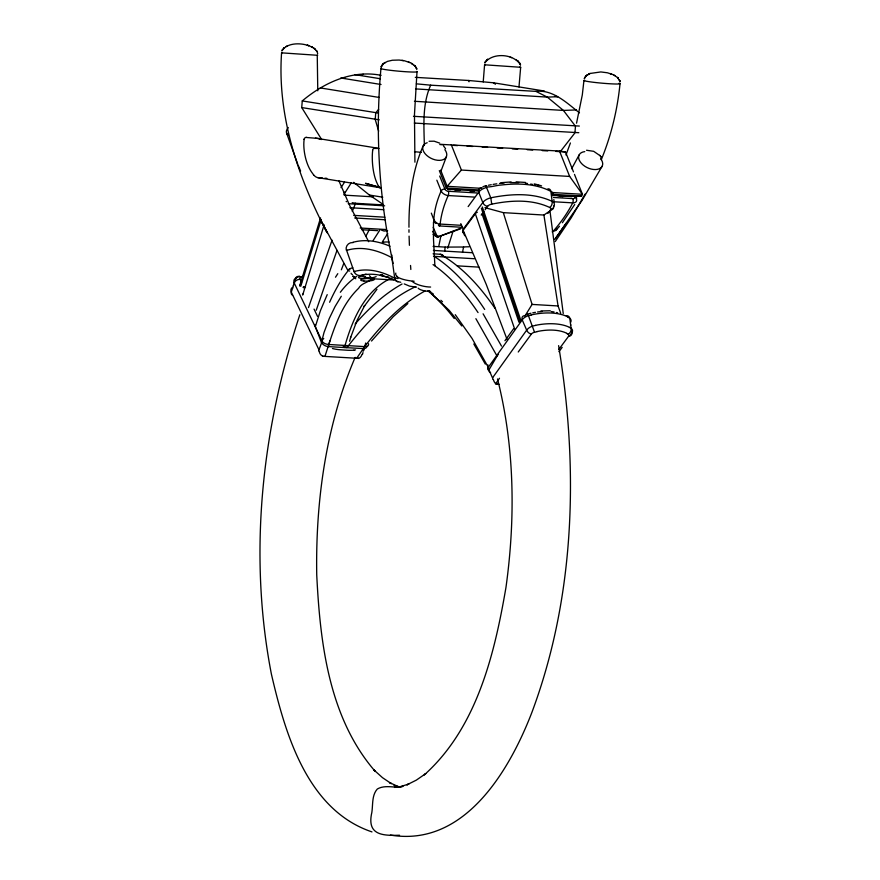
<?xml version="1.0" encoding="UTF-8"?>
<svg xmlns="http://www.w3.org/2000/svg" width="880" height="880" viewBox="0 0 880 880"><rect width="100%" height="100%" fill="white"/><g stroke="black" fill="none" stroke-linecap="round" stroke-linejoin="round"><path stroke-width="1.32" d="M433.477 222.057L433.477 238.854L434.885 265.727M547.943 213.378L550.495 209.902A4.609 3.421 36.2 0 0 553.652 206.69A9.13 5.093 -10.1 0 0 552.112 201.344C532.983 192.478 510.95 193.754 490.776 197.813A9.13 4.532 -17.8 0 0 482.812 202.521L463.265 229.13L463.287 232.463M282.04 52.756L281.578 52.8C277.123 115.896 298.089 177.628 327.129 232.771L320.738 220.132L348.029 270.71M317.251 55.187L317.779 90.805M369.457 275.715C376.145 281.457 361.999 281.479 358.655 288.244C339.691 306.482 332.915 332.255 324.918 356.4A6.556 3.674 22.7 0 1 323.004 356.037M527.626 313.489L534.545 332.266L537.053 331.694M436.843 180.191L441.155 190.993A138.468 90.805 -21.8 0 0 433.818 219.56L433.807 220.572A9.647 5.984 -24.2 0 0 433.972 221.155L433.983 221.199A10.087 6.259 -24.1 0 0 434.346 222.002L435.006 222.728A6.666 4.18 -20.9 0 0 435.985 223.509M380.941 68.519C375.089 133.617 379.093 199.562 393.107 263.406M485.276 64.724L484.583 64.768L483.219 81.917M321.695 139.579L301.73 107.569L302.258 100.925C324.027 82.621 352.165 69.608 381.117 75.328M417.01 71.709L414.469 114.543L414.92 162.184M519.673 67.067L520.663 67.287L518.98 86.966M365.706 343.013L364.683 346.599L356.664 358.27L324.918 356.4M583.946 80.487L582.296 94.963L576.543 123.167M444.675 251.196L445.159 247.104L463.584 247.005A282.414 123.805 -73.3 0 1 469.029 246.796M439.626 225.83A6.16 1.496 80.7 0 0 440.165 224.191L440.143 224.07A154.671 101.431 -21.8 0 1 448.206 195.536A3.014 1.243 -86.6 0 0 448.415 191.301A3.003 1.837 25.7 0 1 444.873 189.002L439.692 176.044M620.026 83.677C617.441 109.736 611.248 135.476 601.282 159.709M440.957 235.631L438.79 246.224M372.68 150.447C371.723 157.586 372.218 173.492 377.443 184.03A17.864 11.803 -83.5 0 0 378.07 185.317L378.246 185.636M462.484 252.384L463.584 247.005M381.183 67.144L383.394 63.69L387.442 61.402L392.37 60.236L399.124 60.038L404.701 60.841L410.751 62.931L415.162 66.154L416.878 69.355M304.161 139.37C302.819 148.093 305.305 164.164 312.664 173.558A17.864 17.82 -53 0 0 313.643 174.911L313.918 175.241M295.548 278.212A8.063 5.137 20.5 0 0 294.305 283.03L291.28 292.105L318.978 349.822L321.618 342.727A6.05 3.839 27.2 0 0 327.316 346.456L328.295 346.588L329.879 340.802M328.295 346.588L344.432 347.545C351.703 321.662 363.286 293.04 388.179 279.653M294.25 283.03L321.992 340.912L321.42 342.562L324.005 332.552L329.318 318.417L335.049 306.57L341.308 296.252M321.244 341.957L315.348 326.645L320.364 310.794L327.217 294.635M350.559 337.843L350.79 336.996L349.58 341.253M293.337 285.527L293.513 284.966M302.676 295.097L324.137 224.785M294.195 282.722L294.371 282.161M320.551 217.899L299.651 286L301.532 282.469M300.784 286.264L321.277 219.472M294.888 280.478L296.164 277.937M453.024 231.341L447.7 248.292M299.849 314.732C261.624 429.759 248.215 554.653 271.414 674.201C285.285 733.997 307.219 810.073 371.987 831.908M308.484 307.582L332.068 240.152M316.25 310.211L336.996 250.382M489.027 369.787L497.497 355.355A6.05 3.487 -16.8 0 1 498.443 354.464M350.988 336.556L357.027 320.452L364.661 305.58L364.1 306.482L376.959 289.256M441.166 170.599L446.424 156.629M485.067 62.535C492.899 52.173 514.173 53.768 520.531 64.999M570.416 142.978L565.972 154.968M484.869 63.063L485.683 61.336L485.155 62.282M341.363 269.797L343.673 263.736M579.469 112.86C567.017 103.125 553.003 89.353 535.953 91.377L430.683 85.173C422.235 104.06 423.918 125.356 424.358 145.486M423.049 146.102C412.049 171.589 408.782 199.683 408.969 227.238M352.286 211.376L355.586 203.291L383.548 204.93M281.897 51.007C288.981 38.654 316.536 44.044 317.669 53.746M355.146 357.368C325.908 425.678 315.513 500.907 316.734 574.827C320.1 642.961 328.834 717.948 375.287 771.463L373.978 770.011L382.503 777.678L391.358 783.64L389.466 782.551L398.552 786.731M584.298 78.672L586.212 75.779L590.04 73.469L600.831 71.94L607.442 72.787L613.272 74.734L617.518 77.506L619.828 81.147L619.487 80.234M584.419 78.386L584.672 77.803M560.164 196.449L581.614 196.009L582.439 194.293L574.475 174.372M328.889 344.498L364.683 346.599M579.15 154.891L571.681 168.718M602.162 166.221L581.922 200.607L555.401 238.535M365.937 236.071L369.116 230.054M435.116 235.719L437.514 237.072L438.174 235.884M585.09 194.106L571.219 217.811L555.258 241.56M497.024 356.015L475.882 318.67M574.717 204.501L562.375 222.739M344.168 192.995L344.729 192.06M343.761 194.755L351.395 182.633M524.92 316.03L532.092 304.414L503.316 212.641L484.935 207.647M373.175 240.471L379.951 229.889M341.011 187.627L344.52 182.204M382.459 241.725L387.728 233.563M335.489 277.233L337.799 273.669M363.099 351.263L363.473 350.713M363.847 350.163L364.221 349.613M499.488 378.257L495.506 383.966A6.556 3.245 -12.8 0 0 497.266 384.208L496.672 382.954M485.551 61.556L486.035 60.885M560.373 231.693L566.698 222.882L554.642 239.558M504.933 340.725L513.59 328.79M468.149 206.591L478.687 192.192A9.196 4.576 -17.8 0 1 484.715 188.056A8.536 4.235 -17.8 0 1 486.552 187.484M518.243 352L531.366 334.081M464.2 233.453A5.995 3.025 -13.2 0 1 463.144 230.263L475.321 213.697A4.554 2.299 -13.2 0 1 477.345 212.223M481.206 215.05L483.813 211.497M485.111 209.737L487.652 206.272A4.609 2.321 -13.2 0 1 491.744 204.149C510.818 200.266 531.685 199.001 549.736 207.482A4.609 2.332 -13.2 0 1 550.495 209.902M551.43 209.792L552.574 208.241M522.225 319.88L487.993 367.752L492.503 377.872L526.669 330.154L522.225 319.88A8.063 4.103 -19.5 0 1 528.011 315.788L531.19 315.04M571.604 330.924L571.879 332.827A4.642 3.619 30.2 0 1 568.546 336.314L558.899 349.338M570.658 334.477L571.879 332.827M558.954 351.681L562.188 347.347M367.026 346.269A6.05 3.85 26.9 0 1 363.902 348.612L346.841 347.688C365.574 323.631 387.332 299.706 415.657 286.671M363.044 348.634C380.116 326.436 399.96 304.711 424.941 291.016M560.813 151.008L574.948 132.858L575.465 126.214L563.42 110.429L547.294 97.108L535.953 91.377M371.525 341.022L393.195 316.723L407.847 303.567M378.653 109.296L375.738 112.805L375.221 119.449L378.664 131.153M553.564 230.824L553.619 230.758A154.671 101.431 -21.8 0 0 572.748 202.884M556.413 229.768L559.493 226.237M552.365 192.511L582.439 194.293L569.657 176.44L461.406 170.06L447.117 186.307L446.292 188.034L449.713 189.519M355.124 324.016C368.698 308.517 383.977 294.118 402.061 283.998M503.316 212.641L543.906 215.039L548.966 211.607M295.625 278.267A4.741 3.608 58.6 0 1 300.751 277.189L303.127 276.045M286.946 46.068L286.088 46.475M296.747 277.64L297.561 277.266M589.699 73.623L588.841 73.997L590.04 73.469M433.081 234.355L437.514 237.072L461.417 227.953M432.542 231.429L437.514 237.072L460.625 228.8M317.702 55.308L281.666 52.855M376.134 276.595C370.447 279.565 346.555 279.213 366.08 274.109M359.579 75.317L363.341 74.283M528.902 313.731L530.97 313.225M534.545 332.266L534.281 332.332A4.114 2.079 -13.2 0 0 531.366 334.081A4.642 3.256 41.7 0 1 526.768 330.165A8.019 4.059 -19.3 0 1 532.796 325.996L535.524 325.413M387.618 230.692L384.076 231.044L381.469 230.131M374.198 148.445L378.818 148.445M482.801 186.945A4.598 2.321 -13.2 0 1 485.694 185.823L486.618 185.625M485.694 185.823C486.101 188.727 496.32 185.152 501.061 185.031C518.122 183.106 536.646 183.48 551.991 191.994A9.196 5.137 -10.2 0 1 552.805 195.811M532.752 312.829L535.447 312.312M488.477 185.24L491.249 184.712M358.38 358.171L358.424 358.16A6.556 3.729 23.3 0 1 356.675 358.292M429.066 141.273L434.148 141.185L439.747 143.143M355.553 349.899L353.87 350.141M493.097 184.393L496.771 183.821M402.831 786.423L399.344 786.962L408.87 784.003L406.857 784.861L416.361 780.109L425.744 773.608L424.259 774.906C476.883 727.76 494.45 654.456 505.956 587.477C515.57 518.298 514.701 446.908 497.508 378.95M537.559 311.971L542.355 311.443M520.663 67.287L484.583 64.79M394.526 787.413L402.644 786.412M499.521 183.447L504.185 182.963M302.951 287.276L305.525 286.99M306.372 137.478L318.241 138.435A9.229 9.207 -53 0 1 318.78 138.556L318.934 138.6M500.951 182.699L511.137 181.94M586.52 150.26L593.681 151.316L600.127 155.738M540.848 310.992L550.253 310.761M399.553 835.23C382.261 835.824 366.575 835.065 371.855 812.372C373.032 804.595 371.712 795.212 377.333 789.008C383.757 785.246 391.633 787.094 398.695 787.27M344.762 77.847L340.846 78.001L381.051 84.502M576.51 109.923L563.42 110.429L414.436 101.277M579.348 126.06L413.479 116.303M578.82 132.704L414.304 123.068M510.323 182.589L518.639 182.622M440.726 144.331L559.515 151.052L565.521 151.965L573.485 171.886M381.414 187.858L365.519 183.304L380.358 187.715M560.109 196.119L572.077 196.504L552.618 195.36M516.087 181.874L525.536 182.435M416.482 287.155L409.552 286.132L404.228 283.899M553.696 230.769L553.619 230.758A6.16 3.685 -71.2 0 1 552.178 231.902M344.498 347.545L345.378 347.523A6.105 3.872 27 0 0 346.368 347.336L347.149 347.006A6.05 3.839 27.2 0 0 347.402 346.852M415.294 77.352L468.622 80.487L493.35 82.775L544.511 91.047M439.769 144.551L443.872 144.793M453.442 145.365L457.545 145.607M467.104 146.168L472.571 146.487M482.141 147.048L487.608 147.378M497.178 147.939L502.645 148.258M512.215 148.83L517.682 149.149M527.252 149.71L532.719 150.04M542.289 150.601L547.756 150.92M555.951 151.404L565.521 151.965M481.283 188.331L447.117 186.307L440.649 170.126M479.094 189.959L446.292 188.034L439.318 170.599M551.54 194.238L581.614 196.009M478.698 190.993L447.579 189.167L450.67 189.629M454.96 190.245L459.943 190.454M469.986 191.136L474.089 191.378M448.426 191.279L476.949 192.962M553.465 197.472L572.913 198.616A3.003 1.837 25.7 0 0 574.772 196.658A2.97 1.947 -21.8 0 1 576.433 198.968A5.995 3.685 25.7 0 1 572.693 202.862L554.554 201.806M474.188 197.076L448.261 195.547A5.995 3.685 25.7 0 1 441.177 190.993M344.531 195.151L373.252 196.845M348.205 203.687L384.659 205.832M349.888 207.702L383.724 209.693M353.661 215.369L384.846 217.206M354.651 217.965L385.385 219.769M440.143 224.07L460.966 225.302M439.285 225.94L462.209 227.293M360.195 228.008L386.21 229.537M377.718 230.67L361.724 229.724M433.103 246.389L445.159 247.104M433.4 250.437L472.263 252.725M433.092 253.792L441.045 254.342A6.061 5.269 -56 0 1 443.3 255.651M433.499 256.322L474.397 258.731M457.215 265.848L479.028 267.135M393.514 279.983L369.105 278.553L360.162 275.572A6.457 6.413 6.8 0 1 353.991 271.612M532.092 304.414L558.074 305.954L560.703 313.324M497.233 384.252L499.213 384.373M440.154 254.21C462.792 267.124 480.458 287.155 495.066 308.44M346.753 347.677L345.851 347.556A6.105 3.872 27.1 0 1 344.674 347.237L343.673 346.83A6.05 3.85 27.1 0 1 343.222 346.61M390.445 835.076C464.255 847.418 509.278 770.924 531.773 712.712C575.421 596.068 578.71 467.555 558.613 345.653M322.498 178.024L317.911 177.65L380.644 187.792M324.852 178.2L326.865 178.354M416.361 83.842L430.683 85.173M415.558 88.902L547.294 97.108L557.744 96.712L555.06 96.272M378.433 113.058L302.258 100.925M379.258 119.823L301.73 107.569M414.502 151.712L421.333 152.35M551.188 311.542L554.081 311.96M355.168 203.247L355.278 203.258A4.235 2.431 23.4 0 0 355.586 203.291M525.393 183.194L527.549 183.491M317.878 177.639L317.658 177.606A6.622 6.611 -53 0 1 314.138 175.395M403.491 60.599L401.94 60.335M354.794 74.613L380.369 78.749M320.254 87.923L379.335 97.471M315.447 138.116L378.631 148.324M353.683 182.336L369.391 195.041L382.789 197.208M354.86 203.192L352.198 202.664M556.402 195.316L562.903 196.614M530.684 184.041L532.719 184.47M383.537 242.462L382.316 242.209A282.414 119.108 80.2 0 1 389.059 242.011M360.162 275.583A239.151 95.084 70.9 0 1 397.947 281.699L400.741 282.271M398.013 278.564L394.658 277.849L391.864 257.697A265.177 105.82 71.4 0 0 346.643 250.404L353.936 271.271L355.223 271.645M332.453 348.535L335.126 349.118A37.213 21.219 23.2 0 0 339.24 349.69L347.237 350.229A43.901 25.036 23.2 0 0 353.892 350.185M534.226 183.865L538.252 184.888M394.02 785.477L400.631 787.182M556.479 312.488L557.612 312.796M534.699 184.943L535.656 185.207M346.522 250.041L347.248 250.261M510.191 57.2L511.621 57.629M387.849 277.321L380.611 275.462L381.238 275.286A249.491 105.072 79.9 0 1 382.679 275.187M538.824 185.042L541.607 185.911M353.375 242.55L352.77 242.363A271.623 108.724 71.8 0 1 390.005 246.213M537.966 185.878L538.626 186.098M408.419 61.93L409.75 62.469M569.404 327.415L571.065 328.273A8.019 4.598 -10.4 0 1 571.824 332.816M566.665 333.443L568.161 334.246A4.103 2.068 -13.2 0 1 568.524 336.27M567.985 317.207L569.8 318.285A8.063 4.642 -10.5 0 1 570.57 322.41M355.201 277.332L352.946 276.001M614.13 75.152L614.966 75.625M515.9 59.543L516.747 60.093M493.35 82.775L495.462 84.216M369.391 195.041L382.47 203.951M429.187 290.939L431.211 292.391M432.212 293.139L433.224 293.909M355.773 278.784L352.902 276.276M431.937 293.986L449.207 310.376L461.802 325.985M440.858 300.278L442.519 301.796M443.641 146.124L445.566 148.687M599.775 155.331L601.392 157.41L600.809 156.563M455.268 314.677L471.999 338.349L489.324 369.127M483.098 313.808L501.49 346.082M473.803 343.959L485.32 364.111M368.709 241.714L349.833 205.865L338.855 180.73M317.493 316.316L314.05 309.089M303.633 286.88L304.513 288.75M300.729 277.211A4.114 2.343 23.1 0 0 300.168 279.378L301.026 281.259M463.144 230.263L486.233 284.361L507.254 339.944M460.79 223.619L463.265 229.13M433.18 227.337L437.514 237.072M298.177 165.22L300.597 171.006M486.552 187.484L490.776 197.813L491.744 204.149M559.515 151.052L569.657 176.44M575.553 196.801L576.422 198.968M451.253 144.672L461.406 170.06M315.348 326.645L315.15 325.919A6.05 3.839 27.2 0 1 315.15 324.841M478.687 192.192L482.801 202.521M297.693 164.065L286.55 132.99M431.332 213.125L433.763 219.56M619.399 79.992L619.828 81.147M482.086 214.071L518.958 322.201M475.321 213.697L514.822 329.549M482.306 206.932L520.905 320.54M481.349 208.241L519.948 321.849M468.622 80.487L469.018 81.774M619.762 80.905L619.982 81.851M543.906 215.039L558.074 305.954M570.691 324.61L570.779 325.237M553.817 199.507L554.169 202.169M553.036 201.63L553.124 202.268M553.619 206.063L553.707 206.701M549.967 210.925L563.244 313.577M571.065 328.273L569.811 318.274A4.741 3.74 -53.1 0 0 566.324 315.744M552.101 201.355L550.88 191.246A4.664 3.322 -67.3 0 0 547.8 188.87M410.542 265.463L410.839 269.478M409.409 245.322L409.079 236.137M408.969 229.746L408.98 232.265M346.588 201.707A12.067 1.298 7 0 1 346.148 201.41M302.533 294.36A4.554 2.585 23.1 0 1 302.984 294.041M388.531 277.068A6.281 4.653 -82.6 0 1 387.849 277.156M354.057 271.601A245.355 97.9 71.4 0 1 394.691 278.168M369.094 278.454A6.391 4.642 -81 0 1 365.189 276.782M397.936 281.754A6.457 3.905 -82.3 0 1 394.867 278.036M382.712 274.945A6.248 6.226 35.5 0 1 380.259 275.187M346.269 250.096A6.204 6.16 5.6 0 1 352.759 242.572M391.699 257.422A6.204 3.828 -75.4 0 1 391.93 255.123M340.34 292.259A263.494 97.295 84.9 0 1 356.796 276.397M391.82 278.135A9.955 8.954 -54.1 0 1 388.168 279.345M329.604 302.247A285.857 103.235 86.6 0 1 347.369 271.667M490.611 372.713A6.05 3.487 -16.6 0 1 489.005 369.787M427.845 290.851A263.494 128.579 83.9 0 1 454.234 318.505M435.765 257.411A291.885 145.244 85.4 0 1 484.671 309.43M433.048 264.583A285.857 143.121 85.7 0 1 478.049 312.587M297.385 277.123A41.525 23.606 23.1 0 1 299.574 276.276M294.371 283.019A4.708 3.377 -19.2 0 1 300.168 279.345M292.589 295.262A4.642 3.399 -19 0 1 291.324 292.105A8.019 5.093 20.4 0 1 292.479 287.397M368.511 343.684A5.687 3.311 33.4 0 1 364.639 346.445M328.823 344.333A5.687 3.861 20.1 0 1 321.871 340.934M322.168 340.89A4.62 3.135 -23.5 0 1 323.752 338.481M362.967 352.561A8.25 7.7 85.5 0 1 362.483 354.277M361.977 354.365A6.27 5.181 -87.4 0 1 358.512 358.501M322.883 356.213A6.27 5.984 -24 0 1 319.385 351.802M319.066 351.571A8.25 7.843 -88.2 0 1 318.791 349.833M292.567 288.233A4.719 3.564 60.6 0 1 292.633 287.947M372.537 150.392A3.014 1.991 -83.5 0 1 374.176 148.214M380.622 187.902A6.622 4.378 -83.5 0 1 378.378 185.779M303.952 139.304A3.014 3.003 -53 0 1 306.328 137.247M318.934 138.578A3.157 3.146 -53 0 1 320.419 139.447M349.668 271.051A16.478 2.244 -5.7 0 1 350.383 268.752M349.701 268.807A18.139 2.585 -7.6 0 1 352.759 267.74M288.354 135.322A12.826 7.084 -15.5 0 1 288.277 127.534M352.484 274.549A12.804 2.849 -3 0 1 351.153 273.218M444.862 149.622A12.826 7.865 25.7 0 1 441.617 160.138A12.826 7.865 25.7 0 1 425.084 153.714A12.826 7.865 25.7 0 1 427.196 142.747M430.617 287.045A12.804 3.828 12.2 0 1 412.269 281.391M429.957 291.137A6.787 1.87 11.4 0 1 423.181 290.554A6.787 1.87 11.4 0 1 418.176 288.145M416.581 71.423A18.106 1.089 5.1 0 1 398.871 71.192A18.106 1.089 5.1 0 1 381.425 68.31M414.172 281.215A16.478 4.686 6.4 0 1 396.407 276.133M396.869 276.111A18.139 5.687 5.4 0 1 395.835 273.108M572.891 198.671A3.014 1.32 -86.7 0 1 572.693 202.862M441.144 190.993A2.97 1.947 -21.8 0 1 444.862 189.013M440.121 224.323A5.852 3.652 26.3 0 1 433.994 219.593M439.065 225.819A6.16 1.496 80.7 0 1 438.339 224.829M556.853 228.349A5.841 3.641 26.4 0 1 553.839 231.011M619.135 83.259A18.106 1.089 5.1 0 1 602.261 83.193A18.106 1.089 5.1 0 1 584.661 80.245M570.999 328.306A4.719 3.674 -57 0 1 568.172 334.279M531.168 314.919A41.525 20.933 -13.2 0 1 568.183 317.097M522.313 319.88A4.708 3.3 40.1 0 1 524.447 315.689M535.513 325.336A40.755 20.548 -13.2 0 1 569.525 327.349M537.031 331.573A34.518 17.402 -13.2 0 1 566.852 333.333M488.928 370.348A5.687 2.981 -23 0 1 487.839 367.774M488.147 367.73A4.62 3.366 34.7 0 1 487.971 364.936M495.66 383.581A6.27 4.466 78.3 0 1 493.438 379.654M492.866 379.478A8.25 6.809 -76.7 0 1 492.745 377.85M525.261 315.458A4.114 2.079 -13.2 0 1 527.538 314.105M600.589 158.554A12.826 7.865 25.7 0 1 597.168 169.4A12.826 7.865 25.7 0 1 580.316 161.997A12.826 7.865 25.7 0 1 584.782 151.624M481.69 187.957A4.598 2.321 -13.2 0 1 481.833 187.781M552.046 201.388A4.653 3.267 -67.8 0 1 549.747 207.537M478.775 192.181A4.664 3.465 36.2 0 1 480.876 187.946M487.663 206.327A4.62 3.421 36.2 0 1 482.856 202.521M465.135 235.906A4.642 3.212 -83.9 0 1 464.904 235.664M464.442 235.136A8.371 6.094 -69.5 0 1 463.573 232.342M381.546 66.099L381.249 66.858L381.546 66.099M282.766 49.313L282.26 50.127L282.766 49.313M382.602 64.493L382.085 65.153L383.603 63.514L382.602 64.493M585.981 76.021L585.354 76.725L585.981 76.021M284.251 47.707L283.558 48.334L284.251 47.707M487.652 59.301L486.783 60.038L487.652 59.301M587.708 74.646L586.927 75.174L587.708 74.646M385.11 62.48L384.318 62.975L385.11 62.48M308.715 45.65L307.373 45.243L308.715 45.65M611.512 73.986L610.247 73.557L611.512 73.986M312.554 47.311L311.388 46.717L312.554 47.311M412.588 63.976L411.708 63.437L412.588 63.976M314.897 48.95L314.16 48.345L314.897 48.95M517.924 61.006L518.606 61.644L517.924 61.006M415.008 65.978L414.348 65.318L415.723 66.847L415.008 65.978M618.178 78.199L617.518 77.506L618.178 78.199M316.899 51.381L316.393 50.567L316.899 51.381M520.102 63.778L519.695 63.019L520.487 64.757L520.102 63.778M416.284 67.782L416.636 68.552L416.284 67.782M363.957 281.017A6.787 1.342 -2.3 0 0 374.231 279.499A6.787 1.342 -2.3 0 0 364.188 278.674A6.787 1.342 -2.3 0 0 363.957 281.017"/></g></svg>
